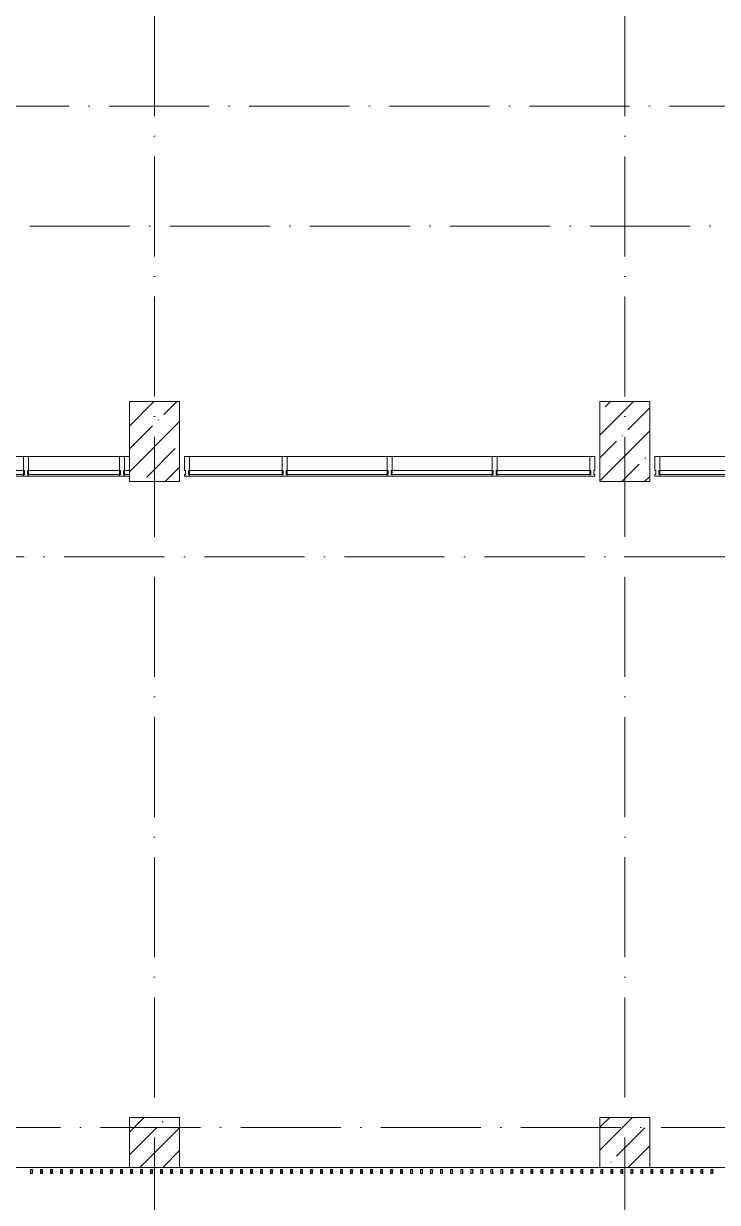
# Model space of a CAD drawing. Header units: millimetres. Extents: x -6467 to 106027, y -7090 to 195095.
# Drawn here: x 12051 to 18985, y 169445 to 181220 of the extents above; entities that cross this region are included whole.
import ezdxf

# ---------------------------------------------------------------- set-up
doc = ezdxf.new("R2010")
doc.units = ezdxf.units.MM
doc.linetypes.add('50_200_ШТРИХ_1Т_ш5_п1_п1_', pattern=[1400, 1000, -200, 0, -200])
for name, color, linetype, lineweight in [('A-FLOR', 7, 'Continuous', 9), ('A-GLAZ-CWMG', 7, 'Continuous', 9), ('A-GLAZ-CWMG-1', 7, 'Continuous', 20), ('S-COLS', 7, 'Continuous', 9), ('S-COLS-1', 7, 'Continuous', 5), ('Ограждение', 7, 'Continuous', 9), ('Ограждение-1', 7, 'Continuous', 20)]:
    doc.layers.add(name, color=color, linetype=linetype, lineweight=lineweight)
doc.layers.add('Оси-3', color=7, linetype='50_200_ШТРИХ_1Т_ш5_п1_п1_', lineweight=9, true_color=0xaaaaaa)

# ---------------------------------------------------------------- blocks, each defined once
blk = doc.blocks.new('BSC_Колонна _Прямоугольная - 500х500-V7-АИ_План этажа Радиаторы_3')
at = {"layer": 'S-COLS-1'}
h = blk.add_hatch(dxfattribs=at)
h.set_pattern_fill('FP_33', color=256, style=0, pattern_type=2)
h.set_pattern_definition([(45, (-13250, -67431.04), (-228.0985, 228.0985), []), (45, (-13021.9, -67431.04), (-228.0985, 228.0985), [403.225, -80.645, 6.706, -73.939])])
h.paths.add_polyline_path([(-250, -250), (250, -250), (250, 250), (-250, 250), (-250, -189)])
for p, q in [((250, 250), (-250, 250)), ((-250, 250), (-250, -250)), ((250, -250), (250, 250)), ((-250, -250), (250, -250))]:
    blk.add_line(p, q, dxfattribs=at)
blk = doc.blocks.new('Прямоугольный импост - Импост структурный с накладкой - 180мм-25691684-АИ_План этажа Радиаторы_3')
at = {"layer": 'A-GLAZ-CWMG'}
for p, q in [((10958, 74283), (11942, 74283)), ((10958, 74103), (10958, 74143)), ((10958, 74143), (11942, 74143)), ((10958, 74103), (11942, 74103)), ((10958, 74086), (11942, 74086)), ((11942, 74143), (11942, 74103))]:
    blk.add_line(p, q, dxfattribs=at)
blk = doc.blocks.new('Прямоугольный импост - Импост структурный с накладкой - 180мм-22069925-АИ_План этажа Радиаторы_3')
at = {"layer": 'A-GLAZ-CWMG-1'}
for p, q in [((-25, 40), (-25, 180)), ((-25, 180), (25, 180)), ((25, 180), (25, 40)), ((-15, 40), (-25, 40)), ((-25, -17), (-25, 0)), ((-25, 0), (-15, 0)), ((-15, 0), (-15, 40)), ((15, 40), (15, 0)), ((25, 40), (15, 40)), ((15, 0), (25, 0)), ((25, 0), (25, -17)), ((25, -17), (-25, -17))]:
    blk.add_line(p, q, dxfattribs=at)
blk = doc.blocks.new('Прямоугольный импост - Импост структурный с накладкой - 180мм-26321090-АИ_План этажа Радиаторы_3')
at = {"layer": 'A-GLAZ-CWMG'}
for p, q in [((18300, 74283), (19375, 74283)), ((18300, 74103), (18300, 74143)), ((18300, 74143), (19375, 74143)), ((18300, 74103), (19375, 74103)), ((18300, 74086), (19375, 74086)), ((19375, 74143), (19375, 74103))]:
    blk.add_line(p, q, dxfattribs=at)
blk = doc.blocks.new('BSC_Колонна _Прямоугольная - 500х800-V226-АИ_План этажа Радиаторы_3')
at = {"layer": 'S-COLS-1'}
h = blk.add_hatch(dxfattribs=at)
h.set_pattern_fill('FP_176', color=256, style=0, pattern_type=2)
h.set_pattern_definition([(45, (-17950, -74430.7), (-228.0985, 228.0985), []), (45, (-17721.9, -74430.7), (-228.0985, 228.0985), [403.225, -80.645, 6.706, -73.939])])
h.paths.add_polyline_path([(-250, -400), (250, -400), (250, 400), (-250, 400)])
for p, q in [((250, 400), (-250, 400)), ((-250, 400), (-250, -400)), ((250, -400), (250, 400)), ((-250, -400), (250, -400))]:
    blk.add_line(p, q, dxfattribs=at)
blk = doc.blocks.new('BSC_Колонна _Прямоугольная - 500х500-V227-АИ_План этажа Радиаторы_3')
at = {"layer": 'S-COLS-1'}
h = blk.add_hatch(dxfattribs=at)
h.set_pattern_fill('FP_177', color=256, style=0, pattern_type=2)
h.set_pattern_definition([(45, (-17950, -67431.04), (-228.0985, 228.0985), []), (45, (-17721.9, -67431.04), (-228.0985, 228.0985), [403.225, -80.645, 6.706, -73.939])])
h.paths.add_polyline_path([(-250, -250), (250, -250), (250, 250), (-250, 250), (-250, -189)])
for p, q in [((250, 250), (-250, 250)), ((-250, 250), (-250, -250)), ((250, -250), (250, 250)), ((-250, -250), (250, -250))]:
    blk.add_line(p, q, dxfattribs=at)
blk = doc.blocks.new('Прямоугольный импост - Импост структурный с накладкой - 180мм-25691964-АИ_План этажа Радиаторы_3')
at = {"layer": 'A-GLAZ-CWMG'}
for p, q in [((15625, 74283), (16625, 74283)), ((15625, 74103), (15625, 74143)), ((15625, 74143), (16625, 74143)), ((15625, 74103), (16625, 74103)), ((15625, 74086), (16625, 74086)), ((16625, 74143), (16625, 74103))]:
    blk.add_line(p, q, dxfattribs=at)
blk = doc.blocks.new('Прямоугольный импост - Импост структурный с накладкой - 180мм-26320256-АИ_План этажа Радиаторы_3')
at = {"layer": 'A-GLAZ-CWMG'}
for p, q in [((12950, 74283), (13000, 74283)), ((12950, 74103), (12950, 74143)), ((12950, 74143), (13000, 74143)), ((12950, 74103), (13000, 74103)), ((12950, 74086), (13000, 74086))]:
    blk.add_line(p, q, dxfattribs=at)
blk = doc.blocks.new('Прямоугольный импост - Импост структурный с накладкой - 180мм-26320548-АИ_План этажа Радиаторы_3')
at = {"layer": 'A-GLAZ-CWMG'}
for p, q in [((13600, 74283), (14525, 74283)), ((13600, 74103), (13600, 74143)), ((13600, 74143), (14525, 74143)), ((13600, 74103), (14525, 74103)), ((13600, 74086), (14525, 74086)), ((14525, 74143), (14525, 74103))]:
    blk.add_line(p, q, dxfattribs=at)
blk = doc.blocks.new('О_Балясина_Труба_ГОСТ 86452 - О_Балясина_Труба_ГОСТ 8645-68 2-26159581-АИ_План этажа Радиаторы_3')
at = {"layer": 'Ограждение-1'}
for p, q in [((10, 20), (-10, 20)), ((-10, 20), (-10, -20)), ((-7, -17), (-7, 17)), ((-7, 17), (7, 17)), ((7, 17), (7, -17)), ((10, -20), (10, 20)), ((-10, -20), (10, -20)), ((7, -17), (-7, -17))]:
    blk.add_line(p, q, dxfattribs=at)
blk = doc.blocks.new('Прямоугольный импост - Импост структурный с накладкой - 180мм-26320074-АИ_План этажа Радиаторы_3')
at = {"layer": 'A-GLAZ-CWMG'}
for p, q in [((10000, 74283), (10908, 74283)), ((10000, 74103), (10000, 74143)), ((10000, 74143), (10908, 74143)), ((10000, 74103), (10908, 74103)), ((10000, 74086), (10908, 74086)), ((10908, 74143), (10908, 74103))]:
    blk.add_line(p, q, dxfattribs=at)

msp = doc.modelspace()

# ---------------------------------------------------------------- hatches: boundary and pattern name
at = {"layer": 'S-COLS-1'}
h = msp.add_hatch(dxfattribs=at)
h.set_pattern_fill('FP_1', color=256, style=0, pattern_type=2)
h.set_pattern_definition([(45, (109.45, 102614.03), (-228.0985, 228.0985), []), (45, (337.55, 102614.03), (-228.0985, 228.0985), [403.225, -80.645, 6.706, -73.939])])
h.paths.add_polyline_path([(13609, 176645), (13609, 177445), (13109, 177445), (13109, 176645)])

# ---------------------------------------------------------------- linework, layer by layer
at = {"layer": 'A-FLOR'}
for p, q in [((13109, 169795), (10009, 169795)), ((17809, 169795), (13609, 169795)), ((23209, 169795), (18309, 169795))]:
    msp.add_line(p, q, dxfattribs=at)
at = {"layer": 'S-COLS-1'}
for p, q in [((13609, 177445), (13109, 177445)), ((13109, 177445), (13109, 176645)), ((13609, 176645), (13609, 177445)), ((13109, 176645), (13609, 176645))]:
    msp.add_line(p, q, dxfattribs=at)
at = {"layer": 'Оси-3'}
for p, q in [((13359, 193895), (13359, 155072)), ((18059, 193895), (18059, 155072)), ((50309, 180395), (-5158, 180395)), ((32714, 179195), (-5158, 179195)), ((24659, 175895), (-5158, 175895)), ((104827, 170195), (-5158, 170195))]:
    msp.add_line(p, q, dxfattribs=at)

# ---------------------------------------------------------------- block references
at = {"layer": 'A-GLAZ-CWMG'}
for name, p in [('Прямоугольный импост - Импост структурный с накладкой - 180мм-25691684-АИ_План этажа Радиаторы_3', (109, 102614)), ('Прямоугольный импост - Импост структурный с накладкой - 180мм-26320074-АИ_План этажа Радиаторы_3', (2101, 102614)), ('Прямоугольный импост - Импост структурный с накладкой - 180мм-26320256-АИ_План этажа Радиаторы_3', (109, 102614)), ('Прямоугольный импост - Импост структурный с накладкой - 180мм-26320548-АИ_План этажа Радиаторы_3', (109, 102614)), ('Прямоугольный импост - Импост структурный с накладкой - 180мм-25691964-АИ_План этажа Радиаторы_3', (-941, 102614)), ('Прямоугольный импост - Импост структурный с накладкой - 180мм-25691964-АИ_План этажа Радиаторы_3', (109, 102614)), ('Прямоугольный импост - Импост структурный с накладкой - 180мм-26320548-АИ_План этажа Радиаторы_3', (3184, 102614)), ('Прямоугольный импост - Импост структурный с накладкой - 180мм-26321090-АИ_План этажа Радиаторы_3', (109, 102614))]:
    msp.add_blockref(name, p, dxfattribs=at)
at = {"layer": 'A-GLAZ-CWMG', "extrusion": (0, 0, -1)}
for p in [(-12076, 176717), (-13034, 176717), (-13684, 176717), (-14659, 176717), (-15709, 176717), (-16759, 176717), (-17734, 176717), (-18384, 176717)]:
    msp.add_blockref('Прямоугольный импост - Импост структурный с накладкой - 180мм-22069925-АИ_План этажа Радиаторы_3', p, dxfattribs=at)
at = {"layer": 'S-COLS'}
for name, p in [('BSC_Колонна _Прямоугольная - 500х800-V226-АИ_План этажа Радиаторы_3', (18059, 177045)), ('BSC_Колонна _Прямоугольная - 500х500-V7-АИ_План этажа Радиаторы_3', (13359, 170045)), ('BSC_Колонна _Прямоугольная - 500х500-V227-АИ_План этажа Радиаторы_3', (18059, 170045))]:
    msp.add_blockref(name, p, dxfattribs=at)
at = {"layer": 'Ограждение'}
for p in [(12129, 169755), (12229, 169755), (12329, 169755), (12429, 169755), (12529, 169755), (12629, 169755), (12729, 169755), (12829, 169755), (12929, 169755), (13029, 169755), (13129, 169755), (13229, 169755), (13329, 169755), (13429, 169755), (13529, 169755), (13629, 169755), (13729, 169755), (13829, 169755), (13929, 169755), (14029, 169755), (14129, 169755), (14229, 169755), (14329, 169755), (14429, 169755), (14529, 169755), (14629, 169755), (14729, 169755), (14829, 169755), (14929, 169755), (15029, 169755), (15129, 169755), (15229, 169755), (15329, 169755), (15429, 169755), (15529, 169755), (15629, 169755), (15729, 169755), (15829, 169755), (15929, 169755), (16029, 169755), (16129, 169755), (16229, 169755), (16329, 169755), (16429, 169755), (16529, 169755), (16629, 169755), (16729, 169755), (16829, 169755), (16929, 169755), (17029, 169755), (17129, 169755), (17229, 169755), (17329, 169755), (17429, 169755), (17529, 169755), (17629, 169755), (17729, 169755), (17829, 169755), (17929, 169755), (18029, 169755), (18129, 169755), (18229, 169755), (18329, 169755), (18429, 169755), (18529, 169755), (18629, 169755), (18729, 169755), (18829, 169755), (18929, 169755)]:
    msp.add_blockref('О_Балясина_Труба_ГОСТ 86452 - О_Балясина_Труба_ГОСТ 8645-68 2-26159581-АИ_План этажа Радиаторы_3', p, dxfattribs=at)

doc.saveas('drawing.dxf')
